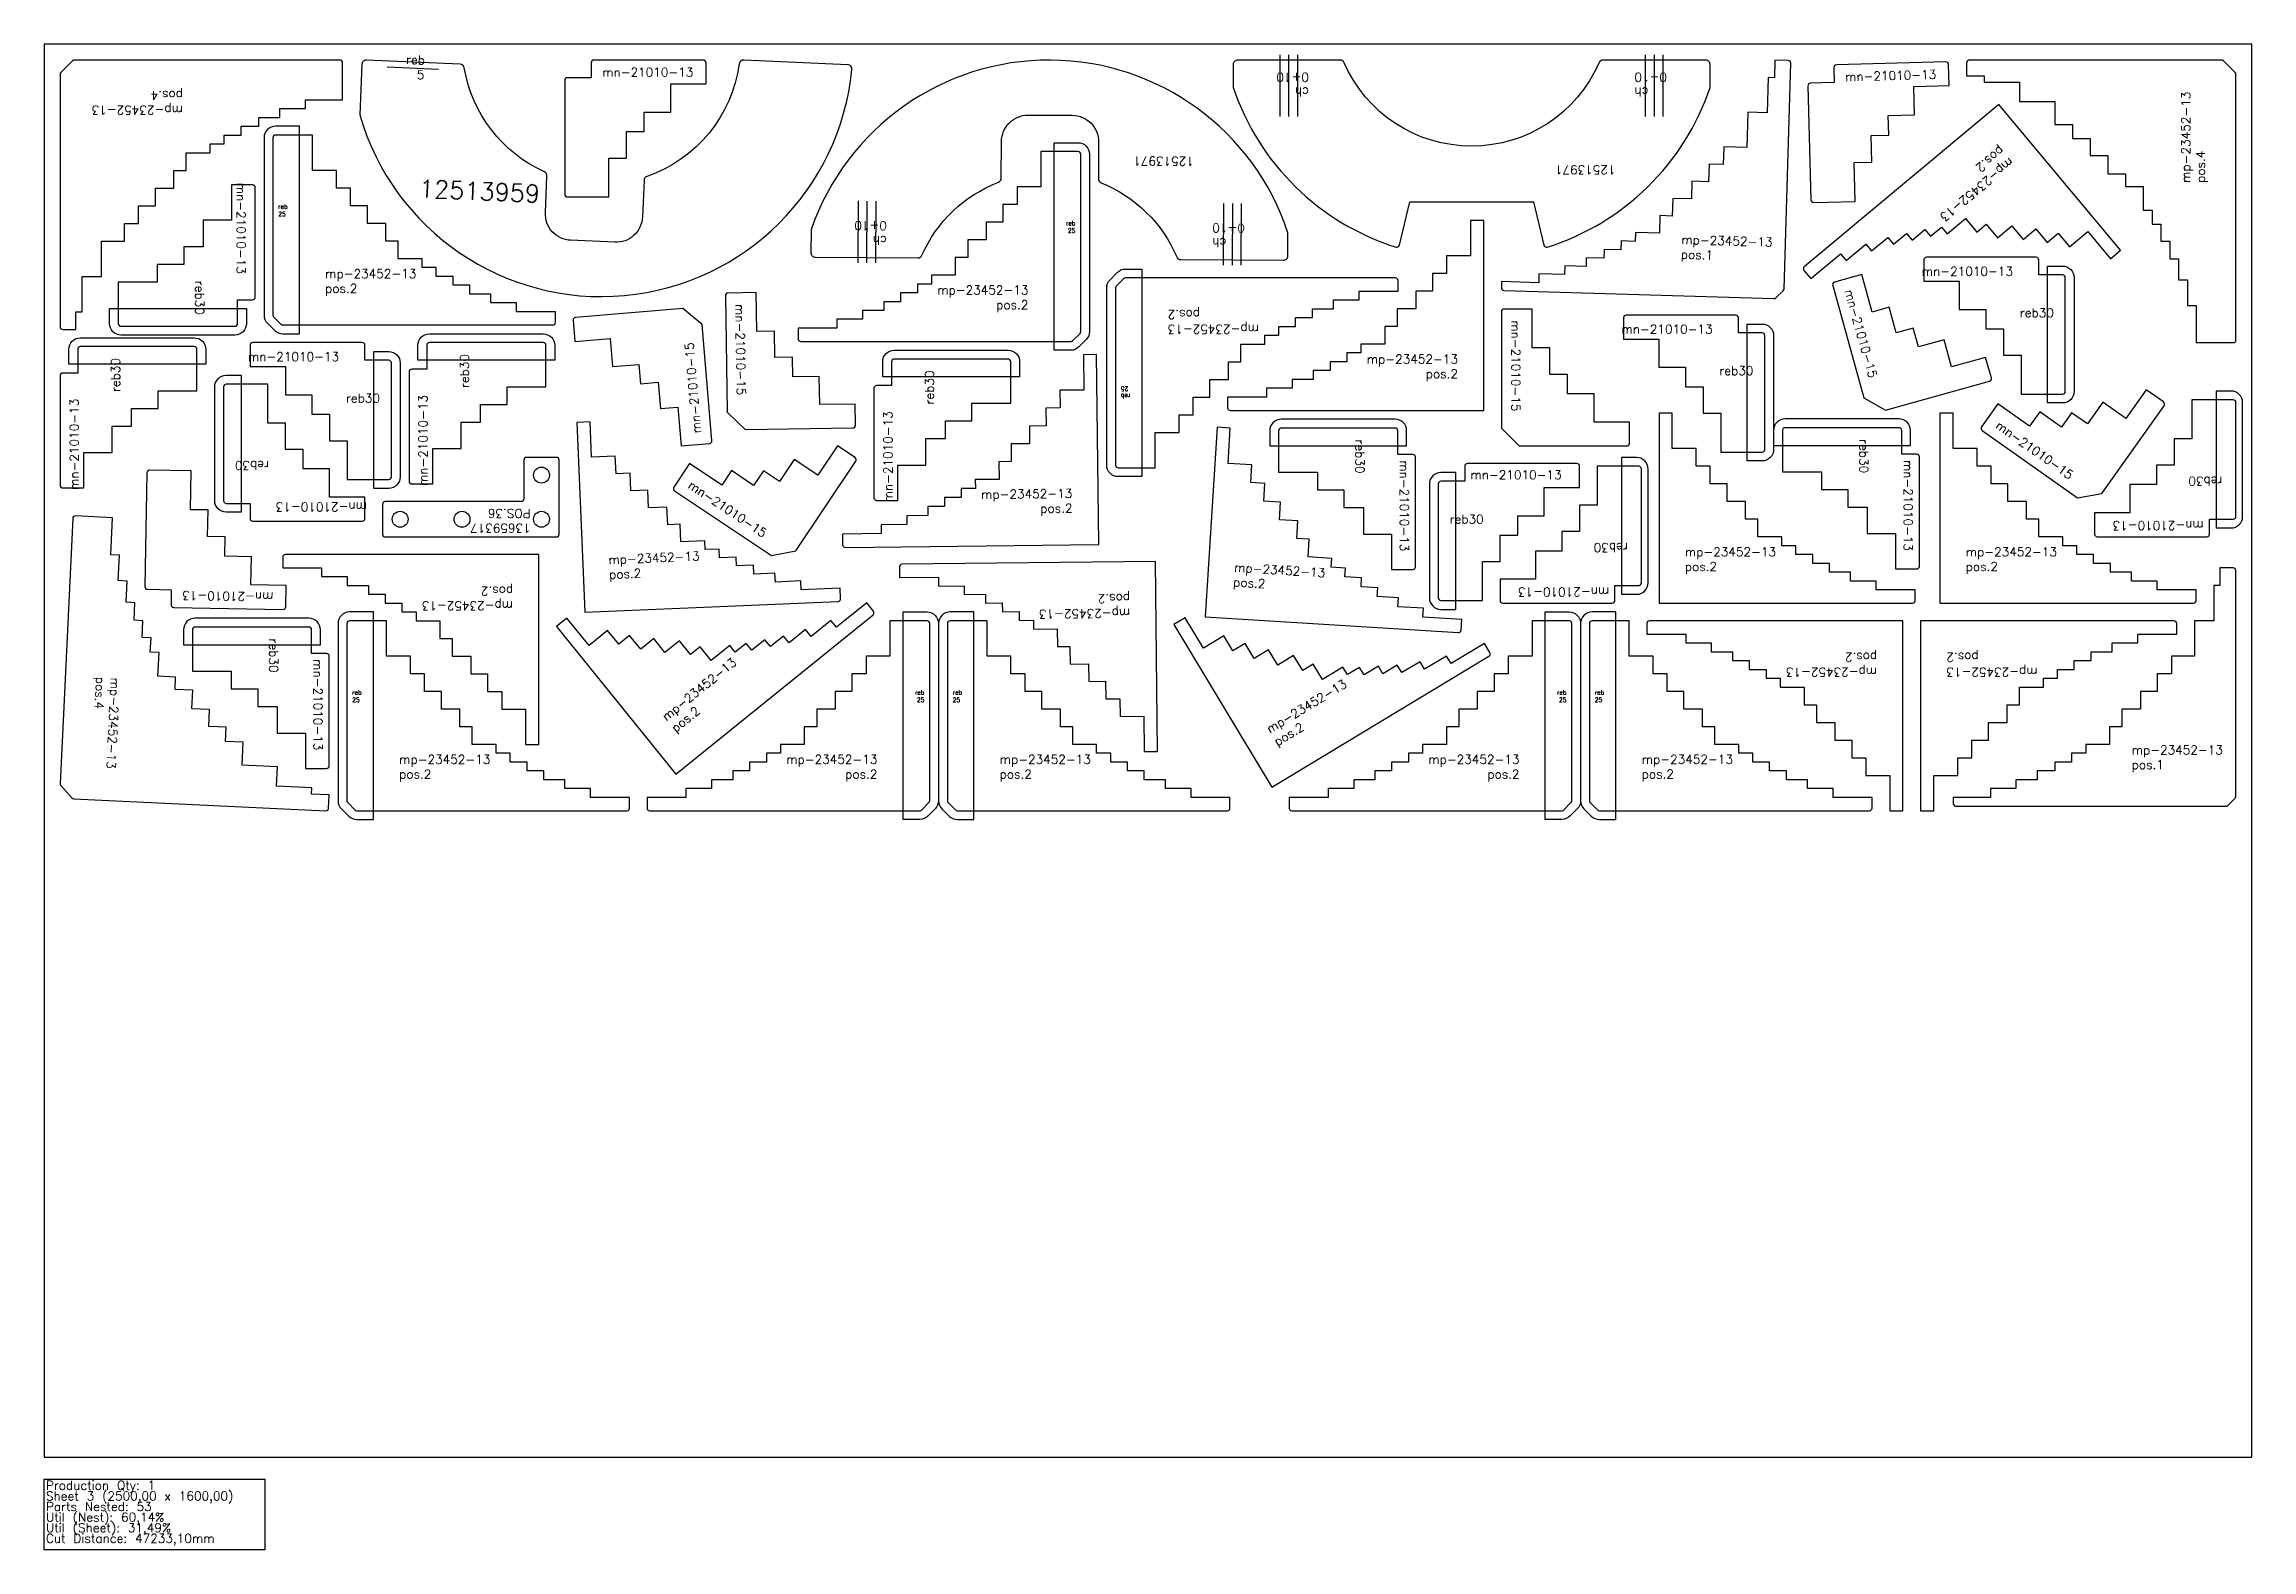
# Model space of a CAD drawing. Header units: millimetres. Extents: x 5250 to 7750, y -105 to 1600.
import ezdxf

# ---------------------------------------------------------------- set-up
doc = ezdxf.new("R2010")
doc.units = ezdxf.units.MM
for name, color, linetype in [('12513959', 7, 'Continuous'), ('12513971', 7, 'Continuous'), ('Chanfro', 7, 'Continuous'), ('MN-21010 13', 7, 'Continuous'), ('MN-21010-15', 7, 'Continuous'), ('mp-23452-13', 7, 'Continuous'), ('Rebaixo', 7, 'Continuous'), ('sheet', 24, 'Continuous'), ('Stats', 7, 'Continuous'), ('Texto', 7, 'Continuous')]:
    doc.layers.add(name, color=color, linetype=linetype)
doc.styles.get("Standard").update_dxf_attribs({"font": 'txt.shx'})

msp = doc.modelspace()

# ---------------------------------------------------------------- linework, layer by layer
at = {"color": 4}
for points in [[(7284.3, 1362.7), (7290.7, 1355), (7313, 1373.5), (7319.4, 1365.9), (7337.8, 1381.2), (7344.2, 1373.6), (7358.8, 1385.7), (7365.2, 1378), (7379.8, 1390.2), (7386.2, 1382.5), (7398.5, 1392.8), (7404.9, 1385.1), (7425.6, 1402.4), (7438.5, 1387), (7449.2, 1396), (7462, 1380.6), (7478.1, 1394.1), (7491, 1378.7), (7505.5, 1390.9), (7518.4, 1375.5), (7530.6, 1385.8), (7543.4, 1370.4), (7564.2, 1387.7), (7589.8, 1357), (7601.3, 1366.6), (7463.6, 1531.7), (7243.2, 1347.9, 0.414214), (7242.8, 1343.7), (7250.5, 1334.5)], [(6634.2, 1200.3), (6590.2, 1200.3), (6590.2, 1188.3, 0.414214), (6593.2, 1185.3), (6880.2, 1185.3), (6880.2, 1400.3), (6865.2, 1400.3), (6865.2, 1360.3), (6838.2, 1360.3), (6838.2, 1340.3), (6822.2, 1340.3), (6822.2, 1320.3), (6803.2, 1320.3), (6803.2, 1300.3), (6782.2, 1300.3), (6782.2, 1280.3), (6768.2, 1280.3), (6768.2, 1260.3), (6741.2, 1260.3), (6741.2, 1250.3), (6725.2, 1250.3), (6725.2, 1240.3), (6706.2, 1240.3), (6706.2, 1230.3), (6687.2, 1230.3), (6687.2, 1220.3), (6663.2, 1220.3), (6663.2, 1210.3), (6634.2, 1210.3)], [(6198, 1045.7), (6154, 1045.2), (6154.2, 1033.2, 0.414214), (6157.2, 1030.2), (6444.2, 1033.5), (6441.8, 1248.4), (6426.8, 1248.3), (6427.2, 1208.3), (6400.2, 1208), (6400.4, 1188), (6384.4, 1187.8), (6384.7, 1167.8), (6365.7, 1167.6), (6365.9, 1147.6), (6344.9, 1147.3), (6345.1, 1127.3), (6331.1, 1127.2), (6331.3, 1107.2), (6304.3, 1106.9), (6304.5, 1096.9), (6288.5, 1096.7), (6288.6, 1086.7), (6269.6, 1086.5), (6269.7, 1076.5), (6250.7, 1076.3), (6250.8, 1066.3), (6226.8, 1066), (6226.9, 1056), (6197.9, 1055.7)], [(7324.7, 982), (7324.7, 992), (7295.7, 992), (7295.7, 1002), (7271.7, 1002), (7271.7, 1012), (7252.7, 1012), (7252.7, 1022), (7233.7, 1022), (7233.7, 1032), (7217.7, 1032), (7217.7, 1042), (7190.7, 1042), (7190.7, 1062), (7176.7, 1062), (7176.7, 1082), (7155.7, 1082), (7155.7, 1102), (7136.7, 1102), (7136.7, 1122), (7120.7, 1122), (7120.7, 1142), (7093.7, 1142), (7093.7, 1182), (7078.7, 1182), (7078.7, 967), (7365.7, 967, 0.414214), (7368.7, 970), (7368.7, 982)], [(7642.8, 982), (7642.8, 992), (7613.8, 992), (7613.8, 1002), (7589.8, 1002), (7589.8, 1012), (7570.8, 1012), (7570.8, 1022), (7551.8, 1022), (7551.8, 1032), (7535.8, 1032), (7535.8, 1042), (7508.8, 1042), (7508.8, 1062), (7494.8, 1062), (7494.8, 1082), (7473.8, 1082), (7473.8, 1102), (7454.8, 1102), (7454.8, 1122), (7438.8, 1122), (7438.8, 1142), (7411.8, 1142), (7411.8, 1182), (7396.8, 1182), (7396.8, 967), (7683.8, 967, 0.414214), (7686.8, 970), (7686.8, 982)], [(6107.4, 982.1), (6107, 992.1), (6078, 990.9), (6077.6, 1000.9), (6053.6, 999.9), (6053.2, 1009.9), (6034.2, 1009.1), (6033.8, 1019.1), (6014.8, 1018.3), (6014.4, 1028.3), (5998.4, 1027.6), (5998, 1037.6), (5971, 1036.4), (5970.1, 1056.4), (5956.2, 1055.8), (5955.3, 1075.8), (5934.3, 1074.9), (5933.5, 1094.9), (5914.5, 1094.1), (5913.7, 1114.1), (5897.7, 1113.4), (5896.8, 1133.4), (5869.8, 1132.2), (5868.2, 1172.2), (5853.2, 1171.6), (5862.3, 956.8), (6149, 968.9, 0.414214), (6151.9, 972), (6151.4, 984)], [(6811.3, 951.2), (6811.9, 961.2), (6783, 963), (6783.6, 972.9), (6759.6, 974.4), (6760.3, 984.4), (6741.3, 985.6), (6741.9, 995.6), (6723, 996.8), (6723.6, 1006.7), (6707.6, 1007.7), (6708.2, 1017.7), (6681.3, 1019.4), (6682.5, 1039.4), (6668.6, 1040.2), (6669.8, 1060.2), (6648.8, 1061.5), (6650.1, 1081.5), (6631.1, 1082.6), (6632.4, 1102.6), (6616.4, 1103.6), (6617.6, 1123.6), (6590.7, 1125.2), (6593.2, 1165.2), (6578.2, 1166.1), (6564.8, 951.5), (6851.3, 933.7, 0.414214), (6854.5, 936.5), (6855.2, 948.4)], [(5830.2, 1132), (5796.2, 1132, 0.414214), (5793.2, 1129), (5793.2, 1085, -0.414214), (5790.2, 1082), (5636.2, 1082, 0.414214), (5633.2, 1079), (5633.2, 1045, 0.414214), (5636.2, 1042), (5830.2, 1042, 0.414214), (5833.2, 1045), (5833.2, 1129, 0.414214)], [(5564.2, 1007), (5564.2, 997), (5593.2, 997), (5593.2, 987), (5617.2, 987), (5617.2, 977), (5636.2, 977), (5636.2, 967), (5655.2, 967), (5655.2, 957), (5671.2, 957), (5671.2, 947), (5698.2, 947), (5698.2, 927), (5712.2, 927), (5712.2, 907), (5733.2, 907), (5733.2, 887), (5752.2, 887), (5752.2, 867), (5768.2, 867), (5768.2, 847), (5795.2, 847), (5795.2, 807), (5810.2, 807), (5810.2, 1022), (5523.2, 1022, 0.414214), (5520.2, 1019), (5520.2, 1007)], [(6262.6, 996.4), (6262.7, 986.4), (6291.7, 986.7), (6291.8, 976.7), (6315.8, 977), (6315.9, 967), (6334.9, 967.2), (6335.1, 957.2), (6354, 957.4), (6354.2, 947.4), (6370.2, 947.6), (6370.3, 937.6), (6397.3, 937.9), (6397.5, 917.9), (6411.5, 918.1), (6411.7, 898.1), (6432.7, 898.3), (6432.9, 878.3), (6451.9, 878.5), (6452.2, 858.5), (6468.2, 858.7), (6468.4, 838.7), (6495.4, 839), (6495.8, 799), (6510.8, 799.2), (6508.4, 1014.2), (6221.4, 1011, 0.414214), (6218.5, 1007.9), (6218.6, 995.9)], [(6147.3, 939.7), (6141, 947.5), (6118.4, 929.3), (6112.1, 937.1), (6093.5, 922), (6087.2, 929.7), (6072.4, 917.8), (6066.1, 925.6), (6051.3, 913.6), (6045, 921.4), (6032.6, 911.4), (6026.3, 919.1), (6005.3, 902.2), (5992.7, 917.7), (5981.9, 908.9), (5969.3, 924.5), (5953, 911.3), (5940.4, 926.8), (5925.6, 914.9), (5913, 930.5), (5900.6, 920.4), (5888, 936), (5867, 919), (5841.9, 950.1), (5830.2, 940.7), (5965.3, 773.4), (6188.6, 953.8, 0.414214), (6189, 958), (6181.5, 967.4)], [(6843.2, 898.5), (6838.1, 907.1), (6813.2, 892.1), (6808.1, 900.7), (6787.5, 888.3), (6782.3, 896.8), (6766.1, 887), (6760.9, 895.6), (6744.6, 885.8), (6739.5, 894.3), (6725.8, 886.1), (6720.6, 894.6), (6697.5, 880.7), (6687.2, 897.8), (6675.2, 890.6), (6664.8, 907.7), (6646.9, 896.8), (6636.5, 914), (6620.3, 904.2), (6609.9, 921.3), (6596.2, 913), (6585.9, 930.1), (6562.8, 916.2), (6542.1, 950.4), (6529.3, 942.7), (6640.3, 758.6), (6886.1, 906.9, 0.414214), (6887.1, 911), (6880.9, 921.3)], [(7108.9, 932), (7108.9, 922), (7137.9, 922), (7137.9, 912), (7161.9, 912), (7161.9, 902), (7180.9, 902), (7180.9, 892), (7199.9, 892), (7199.9, 882), (7215.9, 882), (7215.9, 872), (7242.9, 872), (7242.9, 852), (7256.9, 852), (7256.9, 832), (7277.9, 832), (7277.9, 812), (7296.9, 812), (7296.9, 792), (7312.9, 792), (7312.9, 772), (7339.9, 772), (7339.9, 732), (7354.9, 732), (7354.9, 947), (7067.9, 947, 0.414214), (7064.9, 944), (7064.9, 932)], [(7620.9, 932), (7664.9, 932), (7664.9, 944, 0.414214), (7661.9, 947), (7374.9, 947), (7374.9, 732), (7389.9, 732), (7389.9, 772), (7416.9, 772), (7416.9, 792), (7432.9, 792), (7432.9, 812), (7451.9, 812), (7451.9, 832), (7472.9, 832), (7472.9, 852), (7486.9, 852), (7486.9, 872), (7513.9, 872), (7513.9, 882), (7529.9, 882), (7529.9, 892), (7548.9, 892), (7548.9, 902), (7567.9, 902), (7567.9, 912), (7591.9, 912), (7591.9, 922), (7620.9, 922)]]:
    msp.add_lwpolyline(points, format="xyb", close=True, dxfattribs=at)
at = {"color": 2}
for points in [[(5785, 1297), (5785, 1307), (5756, 1307), (5756, 1317), (5732, 1317), (5732, 1327), (5713, 1327), (5713, 1337), (5694, 1337), (5694, 1347), (5678, 1347), (5678, 1357), (5651, 1357), (5651, 1377), (5637, 1377), (5637, 1397), (5616, 1397), (5616, 1417), (5597, 1417), (5597, 1437), (5581, 1437), (5581, 1457), (5554, 1457), (5554, 1497), (5512, 1497, 0.414214), (5509, 1494), (5509, 1293.2, 0.198912), (5509.9, 1291.1), (5518.1, 1282.9, 0.198912), (5520.3, 1282), (5826, 1282, 0.414214), (5829, 1285), (5829, 1297)], [(5868.8, 747), (5868.8, 757), (5839.8, 757), (5839.8, 767), (5815.8, 767), (5815.8, 777), (5796.8, 777), (5796.8, 787), (5777.8, 787), (5777.8, 797), (5761.8, 797), (5761.8, 807), (5734.8, 807), (5734.8, 827), (5720.8, 827), (5720.8, 847), (5699.8, 847), (5699.8, 867), (5680.8, 867), (5680.8, 887), (5664.8, 887), (5664.8, 907), (5637.8, 907), (5637.8, 947), (5595.8, 947, 0.414214), (5592.8, 944), (5592.8, 743.2, 0.198912), (5593.7, 741.1), (5601.9, 732.9, 0.198912), (5604.1, 732), (5909.8, 732, 0.414214), (5912.8, 735), (5912.8, 747)], [(6548.8, 747), (6548.8, 757), (6519.8, 757), (6519.8, 767), (6495.8, 767), (6495.8, 777), (6476.8, 777), (6476.8, 787), (6457.8, 787), (6457.8, 797), (6441.8, 797), (6441.8, 807), (6414.8, 807), (6414.8, 827), (6400.8, 827), (6400.8, 847), (6379.8, 847), (6379.8, 867), (6360.8, 867), (6360.8, 887), (6344.8, 887), (6344.8, 907), (6317.8, 907), (6317.8, 947), (6275.8, 947, 0.414214), (6272.8, 944), (6272.8, 743.2, 0.198912), (6273.7, 741.1), (6281.9, 732.9, 0.198912), (6284.1, 732), (6589.8, 732, 0.414214), (6592.8, 735), (6592.8, 747)], [(7275.9, 747), (7275.9, 757), (7246.9, 757), (7246.9, 767), (7222.9, 767), (7222.9, 777), (7203.9, 777), (7203.9, 787), (7184.9, 787), (7184.9, 797), (7168.9, 797), (7168.9, 807), (7141.9, 807), (7141.9, 827), (7127.9, 827), (7127.9, 847), (7106.9, 847), (7106.9, 867), (7087.9, 867), (7087.9, 887), (7071.9, 887), (7071.9, 907), (7044.9, 907), (7044.9, 947), (7002.9, 947, 0.414214), (6999.9, 944), (6999.9, 743.2, 0.198912), (7000.8, 741.1), (7009, 732.9, 0.198912), (7011.1, 732), (7316.9, 732, 0.414214), (7319.9, 735), (7319.9, 747)]]:
    msp.add_lwpolyline(points, format="xyb", close=True, dxfattribs=at)
at = {"color": 6}
for points in [[(6147.8, 1278.4), (6103.8, 1278.4), (6103.8, 1266.4, 0.414214), (6106.8, 1263.4), (6412.6, 1263.4, 0.198912), (6414.7, 1264.3), (6423, 1272.5, 0.198912), (6423.8, 1274.7), (6423.8, 1475.4, 0.414214), (6420.8, 1478.4), (6378.8, 1478.4), (6378.8, 1438.4), (6351.8, 1438.4), (6351.8, 1418.4), (6335.8, 1418.4), (6335.8, 1398.4), (6316.8, 1398.4), (6316.8, 1378.4), (6295.8, 1378.4), (6295.8, 1358.4), (6281.8, 1358.4), (6281.8, 1338.4), (6254.8, 1338.4), (6254.8, 1328.4), (6238.8, 1328.4), (6238.8, 1318.4), (6219.8, 1318.4), (6219.8, 1308.4), (6200.8, 1308.4), (6200.8, 1298.4), (6176.8, 1298.4), (6176.8, 1288.4), (6147.8, 1288.4)], [(6739.2, 1320.3), (6783.2, 1320.3), (6783.2, 1332.3, 0.414214), (6780.2, 1335.3), (6474.4, 1335.3, 0.198912), (6472.3, 1334.4), (6464.1, 1326.1, 0.198912), (6463.2, 1324), (6463.2, 1123.3, 0.414214), (6466.2, 1120.3), (6508.2, 1120.3), (6508.2, 1160.3), (6535.2, 1160.3), (6535.2, 1180.3), (6551.2, 1180.3), (6551.2, 1200.3), (6570.2, 1200.3), (6570.2, 1220.3), (6591.2, 1220.3), (6591.2, 1240.3), (6605.2, 1240.3), (6605.2, 1260.3), (6632.2, 1260.3), (6632.2, 1270.3), (6648.2, 1270.3), (6648.2, 1280.3), (6667.2, 1280.3), (6667.2, 1290.3), (6686.2, 1290.3), (6686.2, 1300.3), (6710.2, 1300.3), (6710.2, 1310.3), (6739.2, 1310.3)], [(5976.8, 747), (5932.8, 747), (5932.8, 735, 0.414214), (5935.8, 732), (6241.6, 732, 0.198912), (6243.7, 732.9), (6251.9, 741.1, 0.198912), (6252.8, 743.2), (6252.8, 944, 0.414214), (6249.8, 947), (6207.8, 947), (6207.8, 907), (6180.8, 907), (6180.8, 887), (6164.8, 887), (6164.8, 867), (6145.8, 867), (6145.8, 847), (6124.8, 847), (6124.8, 827), (6110.8, 827), (6110.8, 807), (6083.8, 807), (6083.8, 797), (6067.8, 797), (6067.8, 787), (6048.8, 787), (6048.8, 777), (6029.8, 777), (6029.8, 767), (6005.8, 767), (6005.8, 757), (5976.8, 757)], [(6703.9, 747), (6659.9, 747), (6659.9, 735, 0.414214), (6662.9, 732), (6968.7, 732, 0.198912), (6970.8, 732.9), (6979, 741.1, 0.198912), (6979.9, 743.2), (6979.9, 944, 0.414214), (6976.9, 947), (6934.9, 947), (6934.9, 907), (6907.9, 907), (6907.9, 887), (6891.9, 887), (6891.9, 867), (6872.9, 867), (6872.9, 847), (6851.9, 847), (6851.9, 827), (6837.9, 827), (6837.9, 807), (6810.9, 807), (6810.9, 797), (6794.9, 797), (6794.9, 787), (6775.9, 787), (6775.9, 777), (6756.9, 777), (6756.9, 767), (6732.9, 767), (6732.9, 757), (6703.9, 757)]]:
    msp.add_lwpolyline(points, format="xyb", close=True, dxfattribs=at)
at = {"color": 4}
for centre in [(5813.2, 1112), (5653.2, 1062), (5723.2, 1062), (5813.2, 1062)]:
    msp.add_circle(centre, 9, dxfattribs=at)
at = {"layer": '12513959', "color": 4}
msp.add_lwpolyline([(5819.4, 1450.7, 0.307315), (5816.5, 1455.5, -0.250508), (5725.8, 1573.1, 0.353739), (5721.1, 1577.3), (5615.1, 1582, 0.414214), (5609.8, 1577.2), (5607.3, 1520, 0.826224), (6164.7, 1571.2, 0.43), (6160, 1576.7), (6042.3, 1582, 0.387391), (6037.1, 1577.7, -0.282196), (5932.7, 1450.3, 0.307315), (5929.3, 1445.8), (5927.5, 1404.3, -0.414214), (5896.2, 1375.7), (5846.2, 1377.9, -0.414214), (5817.6, 1409.2)], format="xyb", close=True, dxfattribs=at)
at = {"layer": '12513971', "color": 4}
for points in [[(6444.1, 1489.2), (6443.8, 1447.6, 0.307315), (6447, 1443, -0.197795), (6532.6, 1359, 0.298217), (6537.2, 1356), (6653.3, 1355.3, 0.414214), (6658.3, 1360.2), (6658.5, 1386.5, 0.717624), (6118.5, 1389.9), (6118.3, 1363.7, 0.414214), (6123.3, 1358.7), (6239.3, 1357.9, 0.298217), (6243.9, 1360.9, -0.197795), (6330.7, 1443.7, 0.307315), (6333.8, 1448.3), (6334.1, 1489.9, -0.414214), (6364.3, 1519.7), (6414.3, 1519.4, -0.414214)], [(6948.3, 1372.3, 0.434973), (6952.1, 1370.2, 0.23941), (7136.5, 1550.8), (7136.5, 1577, 0.414214), (7131.5, 1582), (7015.4, 1582, 0.298217), (7010.8, 1579, -0.654654), (6722.1, 1579, 0.298217), (6717.6, 1582), (6601.5, 1582, 0.414214), (6596.5, 1577), (6596.5, 1550.8, 0.23941), (6780.9, 1370.2, 0.434973), (6784.7, 1372.3), (6796.5, 1421.5), (6936.5, 1421.5)]]:
    msp.add_lwpolyline(points, format="xyb", close=True, dxfattribs=at)
at = {"layer": 'Chanfro', "color": 4}
for p, q in [((6649.5, 1518), (6649.5, 1588)), ((6659.5, 1518), (6659.5, 1588)), ((6669.5, 1518), (6669.5, 1588)), ((7063.5, 1518), (7063.5, 1588)), ((7073.5, 1518), (7073.5, 1588)), ((7083.5, 1518), (7083.5, 1588)), ((6171.7, 1422.4), (6171.3, 1352.4)), ((6181.7, 1422.3), (6181.3, 1352.3)), ((6191.7, 1422.2), (6191.3, 1352.2)), ((6585.6, 1419.7), (6585.2, 1349.7)), ((6595.6, 1419.6), (6595.2, 1349.6)), ((6605.6, 1419.6), (6605.2, 1349.6))]:
    msp.add_line(p, q, dxfattribs=at)
at = {"layer": 'MN-21010 13', "color": 4}
for points in [[(5869.5, 1562), (5842.5, 1562, 0.414214), (5839.5, 1559), (5839.5, 1430, 0.414214), (5842.5, 1427), (5889.5, 1427), (5889.5, 1471), (5909.5, 1471), (5909.5, 1501), (5929.5, 1501), (5929.5, 1523), (5959.5, 1523), (5959.5, 1555), (5999.5, 1555), (5999.5, 1579, 0.414214), (5996.5, 1582), (5872.5, 1582, 0.414214), (5869.5, 1579)], [(7277.1, 1556.4), (7250.1, 1555.7, 0.414214), (7247.2, 1552.6), (7250.7, 1423.7, 0.414214), (7253.8, 1420.7), (7300.8, 1422), (7299.6, 1466), (7319.6, 1466.5), (7318.8, 1496.5), (7338.8, 1497.1), (7338.2, 1519.1), (7368.1, 1519.9), (7367.3, 1551.9), (7407.3, 1553), (7406.6, 1576.9, 0.414214), (7403.5, 1579.9), (7279.6, 1576.5, 0.414214), (7276.7, 1573.4)], [(5394, 982.2), (5393.7, 965.2, 0.414214), (5396.7, 962.1), (5520.7, 960, 0.414214), (5523.7, 962.9), (5524.1, 986.9), (5484.1, 987.6), (5484.7, 1019.6), (5454.7, 1020.1), (5455.1, 1042.1), (5435.1, 1042.5), (5435.6, 1072.5), (5415.6, 1072.8), (5416.4, 1116.8), (5369.4, 1117.6, 0.414214), (5366.3, 1114.7), (5364.1, 985.7, 0.414214), (5367, 982.7)]]:
    msp.add_lwpolyline(points, format="xyb", close=True, dxfattribs=at)
at = {"layer": 'MN-21010 13', "color": 1}
for points in [[(5469, 1310.6), (5486, 1310.6, 0.414214), (5489, 1313.6), (5489, 1437.6, 0.414214), (5486, 1440.6), (5462, 1440.6), (5462, 1400.6), (5430, 1400.6), (5430, 1370.6), (5408, 1370.6), (5408, 1350.6), (5378, 1350.6), (5378, 1330.6), (5334, 1330.6), (5334, 1283.6, 0.414214), (5337, 1280.6), (5466, 1280.6, 0.414214), (5469, 1283.6)], [(7508.7, 1338.7), (7508.7, 1355.7, 0.414214), (7505.7, 1358.7), (7381.7, 1358.7, 0.414214), (7378.7, 1355.7), (7378.7, 1331.7), (7418.7, 1331.7), (7418.7, 1299.7), (7448.7, 1299.7), (7448.7, 1277.7), (7468.7, 1277.7), (7468.7, 1247.7), (7488.7, 1247.7), (7488.7, 1203.7), (7535.7, 1203.7, 0.414214), (7538.7, 1206.7), (7538.7, 1335.7, 0.414214), (7535.7, 1338.7)], [(7168.5, 1273.1), (7168.5, 1290.1, 0.414214), (7165.5, 1293.1), (7041.5, 1293.1, 0.414214), (7038.5, 1290.1), (7038.5, 1266.1), (7078.5, 1266.1), (7078.5, 1234.1), (7108.5, 1234.1), (7108.5, 1212.1), (7128.5, 1212.1), (7128.5, 1182.1), (7148.5, 1182.1), (7148.5, 1138.1), (7195.5, 1138.1, 0.414214), (7198.5, 1141.1), (7198.5, 1270.1, 0.414214), (7195.5, 1273.1)], [(5288, 1227.5), (5271, 1227.5, 0.414214), (5268, 1224.5), (5268, 1100.5, 0.414214), (5271, 1097.5), (5295, 1097.5), (5295, 1137.5), (5327, 1137.5), (5327, 1167.5), (5349, 1167.5), (5349, 1187.5), (5379, 1187.5), (5379, 1207.5), (5423, 1207.5), (5423, 1254.5, 0.414214), (5420, 1257.5), (5291, 1257.5, 0.414214), (5288, 1254.5)], [(5613.2, 1242), (5613.2, 1259, 0.414214), (5610.2, 1262), (5486.2, 1262, 0.414214), (5483.2, 1259), (5483.2, 1235), (5523.2, 1235), (5523.2, 1203), (5553.2, 1203), (5553.2, 1181), (5573.2, 1181), (5573.2, 1151), (5593.2, 1151), (5593.2, 1107), (5640.2, 1107, 0.414214), (5643.2, 1110), (5643.2, 1239, 0.414214), (5640.2, 1242)], [(5683.2, 1232), (5666.2, 1232, 0.414214), (5663.2, 1229), (5663.2, 1105, 0.414214), (5666.2, 1102), (5690.2, 1102), (5690.2, 1142), (5722.2, 1142), (5722.2, 1172), (5744.2, 1172), (5744.2, 1192), (5774.2, 1192), (5774.2, 1212), (5818.2, 1212), (5818.2, 1259, 0.414214), (5815.2, 1262), (5686.2, 1262, 0.414214), (5683.2, 1259)], [(6209.6, 1213.4), (6192.6, 1213.4, 0.414214), (6189.6, 1210.4), (6189.6, 1086.4, 0.414214), (6192.6, 1083.4), (6216.6, 1083.4), (6216.6, 1123.4), (6248.6, 1123.4), (6248.6, 1153.4), (6270.6, 1153.4), (6270.6, 1173.4), (6300.6, 1173.4), (6300.6, 1193.4), (6344.6, 1193.4), (6344.6, 1240.4, 0.414214), (6341.6, 1243.4), (6212.6, 1243.4, 0.414214), (6209.6, 1240.4)], [(5483.2, 1080), (5483.2, 1063, 0.414214), (5486.2, 1060), (5610.2, 1060, 0.414214), (5613.2, 1063), (5613.2, 1087), (5573.2, 1087), (5573.2, 1119), (5543.2, 1119), (5543.2, 1141), (5523.2, 1141), (5523.2, 1171), (5503.2, 1171), (5503.2, 1215), (5456.2, 1215, 0.414214), (5453.2, 1212), (5453.2, 1083, 0.414214), (5456.2, 1080)]]:
    msp.add_lwpolyline(points, format="xyb", close=True, dxfattribs=at)
at = {"layer": 'MN-21010 13', "color": 3}
for points in [[(7702, 1062.2), (7729, 1062.2, 0.414214), (7732, 1065.2), (7732, 1194.2, 0.414214), (7729, 1197.2), (7682, 1197.2), (7682, 1153.2), (7662, 1153.2), (7662, 1123.2), (7642, 1123.2), (7642, 1101.2), (7612, 1101.2), (7612, 1069.2), (7572, 1069.2), (7572, 1045.2, 0.414214), (7575, 1042.2), (7699, 1042.2, 0.414214), (7702, 1045.2)], [(6782.9, 1135.3), (6782.9, 1162.3, 0.414214), (6779.9, 1165.3), (6650.9, 1165.3, 0.414214), (6647.9, 1162.3), (6647.9, 1115.3), (6691.9, 1115.3), (6691.9, 1095.3), (6721.9, 1095.3), (6721.9, 1075.3), (6743.9, 1075.3), (6743.9, 1045.3), (6775.9, 1045.3), (6775.9, 1005.3), (6799.9, 1005.3, 0.414214), (6802.9, 1008.3), (6802.9, 1132.3, 0.414214), (6799.9, 1135.3)], [(7353.5, 1135.7), (7353.5, 1162.7, 0.414214), (7350.5, 1165.7), (7221.5, 1165.7, 0.414214), (7218.5, 1162.7), (7218.5, 1115.7), (7262.5, 1115.7), (7262.5, 1095.7), (7292.5, 1095.7), (7292.5, 1075.7), (7314.5, 1075.7), (7314.5, 1045.7), (7346.5, 1045.7), (7346.5, 1005.7), (7370.5, 1005.7, 0.414214), (7373.5, 1008.7), (7373.5, 1132.7, 0.414214), (7370.5, 1135.7)], [(6858.7, 1105), (6831.7, 1105, 0.414214), (6828.7, 1102), (6828.7, 973, 0.414214), (6831.7, 970), (6878.7, 970), (6878.7, 1014), (6898.7, 1014), (6898.7, 1044), (6918.7, 1044), (6918.7, 1066), (6948.7, 1066), (6948.7, 1098), (6988.7, 1098), (6988.7, 1122, 0.414214), (6985.7, 1125), (6861.7, 1125, 0.414214), (6858.7, 1122)], [(7028.7, 987), (7055.7, 987, 0.414214), (7058.7, 990), (7058.7, 1119, 0.414214), (7055.7, 1122), (7008.7, 1122), (7008.7, 1078), (6988.7, 1078), (6988.7, 1048), (6968.7, 1048), (6968.7, 1026), (6938.7, 1026), (6938.7, 994), (6898.7, 994), (6898.7, 970, 0.414214), (6901.7, 967), (7025.7, 967, 0.414214), (7028.7, 970)], [(5552.8, 909.9), (5552.8, 936.9, 0.414214), (5549.8, 939.9), (5420.8, 939.9, 0.414214), (5417.8, 936.9), (5417.8, 889.9), (5461.8, 889.9), (5461.8, 869.9), (5491.8, 869.9), (5491.8, 849.9), (5513.8, 849.9), (5513.8, 819.9), (5545.8, 819.9), (5545.8, 779.9), (5569.8, 779.9, 0.414214), (5572.8, 782.9), (5572.8, 906.9, 0.414214), (5569.8, 909.9)]]:
    msp.add_lwpolyline(points, format="xyb", close=True, dxfattribs=at)
at = {"layer": 'MN-21010-15', "color": 4}
for points in [[(7277.4, 1330.5, 0.414214), (7275.4, 1326.8), (7310.7, 1199.6), (7335.3, 1185.7), (7452.9, 1218.4, 0.414214), (7455, 1222.1), (7448.5, 1245.2), (7410, 1234.5), (7401.4, 1265.3), (7372.5, 1257.3), (7366.6, 1278.5), (7347.4, 1273.1), (7339.3, 1302), (7320.1, 1296.7), (7308.3, 1339.1)], [(6003.3, 1147.8, 0.414214), (6006.1, 1151), (5995, 1282.5), (5973.4, 1300.8), (5851.8, 1290.6, 0.414214), (5849.1, 1287.3), (5851.1, 1263.4), (5891, 1266.8), (5893.6, 1234.9), (5923.5, 1237.4), (5925.4, 1215.5), (5945.3, 1217.1), (5947.8, 1187.3), (5967.7, 1188.9), (5971.4, 1145.1)], [(6024.3, 1318.2, 0.414214), (6021.4, 1315.1), (6023.5, 1183.2), (6043.8, 1163.5), (6165.8, 1165.4, 0.414214), (6168.7, 1168.5), (6168.3, 1192.5), (6128.3, 1191.8), (6127.8, 1223.8), (6097.8, 1223.4), (6097.5, 1245.4), (6077.5, 1245), (6077, 1275), (6057, 1274.7), (6056.3, 1318.7)], [(6903.2, 1300, 0.414214), (6900.2, 1297), (6900.2, 1165), (6920.2, 1145), (7042.2, 1145, 0.414214), (7045.2, 1148), (7045.2, 1172), (7005.2, 1172), (7005.2, 1204), (6975.2, 1204), (6975.2, 1226), (6955.2, 1226), (6955.2, 1256), (6935.2, 1256), (6935.2, 1300)], [(7443.9, 1166.6, 0.414214), (7444.6, 1162.4), (7552.4, 1086.2), (7580.3, 1091), (7650.7, 1190.6, 0.414214), (7650, 1194.8), (7630.4, 1208.7), (7607.3, 1176), (7581.2, 1194.5), (7563.8, 1170), (7545.9, 1182.7), (7534.3, 1166.3), (7509.8, 1183.7), (7498.3, 1167.3), (7462.4, 1192.7)], [(5963, 1098.4, 0.414214), (5963.8, 1094.2), (6073.5, 1020.8), (6101.3, 1026.3), (6169.1, 1127.6, 0.414214), (6168.3, 1131.8), (6148.4, 1145.2), (6126.1, 1111.9), (6099.5, 1129.7), (6082.8, 1104.8), (6064.6, 1117), (6053.4, 1100.4), (6028.5, 1117.1), (6017.4, 1100.5), (5980.8, 1125)]]:
    msp.add_lwpolyline(points, format="xyb", close=True, dxfattribs=at)
at = {"layer": 'mp-23452-13', "color": 4}
for points in [[(5588, 1537), (5588, 1579, 0.414214), (5585, 1582), (5284.2, 1582, 0.198912), (5282.1, 1581.1), (5268.9, 1567.9, 0.198912), (5268, 1565.8), (5268, 1280, 0.414214), (5271, 1277), (5286, 1277), (5286, 1297), (5293, 1297), (5293, 1337), (5315, 1337), (5315, 1377), (5341, 1377), (5341, 1397), (5357, 1397), (5357, 1417), (5376, 1417), (5376, 1437), (5397, 1437), (5397, 1457), (5411, 1457), (5411, 1477), (5438, 1477), (5438, 1487), (5454, 1487), (5454, 1497), (5473, 1497), (5473, 1507), (5493, 1507), (5493, 1517), (5517, 1517), (5517, 1527), (5546, 1527), (5546, 1537)], [(6900.4, 1331.1), (6900.2, 1324.1, 0.414214), (6903.1, 1321), (7208.7, 1311.9, 0.198912), (7210.9, 1312.7), (7219.4, 1320.7, 0.198912), (7220.3, 1322.8), (7227.9, 1578.4, 0.414214), (7225, 1581.5), (7210, 1582), (7209.4, 1562), (7202.4, 1562.2), (7201.2, 1522.2), (7179.2, 1522.9), (7178.1, 1482.9), (7152.1, 1483.7), (7151.5, 1463.7), (7135.5, 1464.1), (7134.9, 1444.1), (7115.9, 1444.7), (7115.3, 1424.7), (7094.3, 1425.3), (7093.7, 1405.4), (7079.7, 1405.8), (7079.1, 1385.8), (7052.1, 1386.6), (7051.8, 1376.6), (7035.8, 1377.1), (7035.5, 1367.1), (7016.6, 1367.6), (7016.3, 1357.6), (6996.3, 1358.2), (6996, 1348.2), (6972, 1349), (6971.7, 1339), (6942.7, 1339.8), (6942.4, 1329.8)], [(7687, 1262), (7729, 1262, 0.414214), (7732, 1265), (7732, 1565.8, 0.198912), (7731.1, 1567.9), (7717.9, 1581.1, 0.198912), (7715.8, 1582), (7430, 1582, 0.414214), (7427, 1579), (7427, 1564), (7447, 1564), (7447, 1557), (7487, 1557), (7487, 1535), (7527, 1535), (7527, 1509), (7547, 1509), (7547, 1493), (7567, 1493), (7567, 1474), (7587, 1474), (7587, 1453), (7607, 1453), (7607, 1439), (7627, 1439), (7627, 1412), (7637, 1412), (7637, 1396), (7647, 1396), (7647, 1377), (7657, 1377), (7657, 1357), (7667, 1357), (7667, 1333), (7677, 1333), (7677, 1304), (7687, 1304)], [(5327.4, 1063.8), (5285.4, 1065.8, 0.414214), (5282.3, 1063), (5268, 762.6, 0.198912), (5268.8, 760.4), (5281.4, 746.5, 0.198912), (5283.5, 745.6), (5568.9, 732, 0.414214), (5572.1, 734.9), (5572.8, 749.9), (5552.8, 750.8), (5553.1, 757.8), (5513.2, 759.7), (5514.2, 781.7), (5474.3, 783.6), (5475.5, 809.5), (5455.5, 810.5), (5456.3, 826.5), (5436.3, 827.4), (5437.2, 846.4), (5417.2, 847.4), (5418.2, 868.3), (5398.2, 869.3), (5398.9, 883.3), (5378.9, 884.2), (5380.2, 911.2), (5370.2, 911.6), (5371, 927.6), (5361, 928.1), (5361.9, 947.1), (5351.9, 947.6), (5352.8, 967.5), (5342.8, 968), (5344, 992), (5334, 992.5), (5335.4, 1021.4), (5325.4, 1021.9)], [(7411.9, 747), (7411.9, 740, 0.414214), (7414.9, 737), (7720.7, 737, 0.198912), (7722.8, 737.9), (7731, 746.1, 0.198912), (7731.9, 748.2), (7731.9, 1004, 0.414214), (7728.9, 1007), (7713.9, 1007), (7713.9, 987), (7706.9, 987), (7706.9, 947), (7684.9, 947), (7684.9, 907), (7658.9, 907), (7658.9, 887), (7642.9, 887), (7642.9, 867), (7623.9, 867), (7623.9, 847), (7602.9, 847), (7602.9, 827), (7588.9, 827), (7588.9, 807), (7561.9, 807), (7561.9, 797), (7545.9, 797), (7545.9, 787), (7526.9, 787), (7526.9, 777), (7506.9, 777), (7506.9, 767), (7482.9, 767), (7482.9, 757), (7453.9, 757), (7453.9, 747)]]:
    msp.add_lwpolyline(points, format="xyb", close=True, dxfattribs=at)
at = {"layer": 'Rebaixo', "color": 4}
msp.add_line((5696.5, 1571.4), (5638.4, 1573.9), dxfattribs=at)
at = {"layer": 'Rebaixo', "color": 2}
for points in [[(5539, 1507), (5512, 1507, 0.414214), (5499, 1494), (5499, 1293.2, 0.198912), (5502.8, 1284.1), (5511.1, 1275.8, 0.198912), (5520.3, 1272), (5539, 1272)], [(5622.8, 957), (5595.8, 957, 0.414214), (5582.8, 944), (5582.8, 743.2, 0.198912), (5586.6, 734), (5594.9, 725.8, 0.198912), (5604.1, 722), (5622.8, 722)], [(6302.8, 957), (6275.8, 957, 0.414214), (6262.8, 944), (6262.8, 743.2, 0.198912), (6266.6, 734), (6274.9, 725.8, 0.198912), (6284.1, 722), (6302.8, 722)], [(7029.9, 957), (7002.9, 957, 0.414214), (6989.9, 944), (6989.9, 743.2, 0.198912), (6993.7, 734.1), (7001.9, 725.8, 0.198912), (7011.1, 722), (7029.9, 722)]]:
    msp.add_lwpolyline(points, format="xyb", close=True, dxfattribs=at)
at = {"layer": 'Rebaixo', "color": 6}
for points in [[(6393.8, 1488.4), (6420.8, 1488.4, -0.414214), (6433.8, 1475.4), (6433.8, 1274.7, -0.198912), (6430, 1265.5), (6421.8, 1257.2, -0.198912), (6412.6, 1253.4), (6393.8, 1253.4)], [(6493.2, 1110.3), (6466.2, 1110.3, -0.414214), (6453.2, 1123.3), (6453.2, 1324, -0.198912), (6457, 1333.2), (6465.2, 1341.5, -0.198912), (6474.4, 1345.3), (6493.2, 1345.3)], [(6222.8, 957), (6249.8, 957, -0.414214), (6262.8, 944), (6262.8, 743.2, -0.198912), (6259, 734), (6250.8, 725.8, -0.198912), (6241.6, 722), (6222.8, 722)], [(6949.9, 957), (6976.9, 957, -0.414214), (6989.9, 944), (6989.9, 743.2, -0.198912), (6986.1, 734), (6977.8, 725.8, -0.198912), (6968.7, 722), (6949.9, 722)]]:
    msp.add_lwpolyline(points, format="xyb", close=True, dxfattribs=at)
at = {"layer": 'Rebaixo', "color": 1}
for points in [[(7518.7, 1348.7), (7535.7, 1348.7, -0.414214), (7548.7, 1335.7), (7548.7, 1206.7, -0.414214), (7535.7, 1193.7), (7518.7, 1193.7)], [(5479, 1300.6), (5479, 1283.6, -0.414214), (5466, 1270.6), (5337, 1270.6, -0.414214), (5324, 1283.6), (5324, 1300.6)], [(7178.5, 1283.1), (7195.5, 1283.1, -0.414214), (7208.5, 1270.1), (7208.5, 1141.1, -0.414214), (7195.5, 1128.1), (7178.5, 1128.1)], [(5278, 1237.5), (5278, 1254.5, -0.414214), (5291, 1267.5), (5420, 1267.5, -0.414214), (5433, 1254.5), (5433, 1237.5)], [(5623.2, 1252), (5640.2, 1252, -0.414214), (5653.2, 1239), (5653.2, 1110, -0.414214), (5640.2, 1097), (5623.2, 1097)], [(5673.2, 1242), (5673.2, 1259, -0.414214), (5686.2, 1272), (5815.2, 1272, -0.414214), (5828.2, 1259), (5828.2, 1242)], [(6199.6, 1223.4), (6199.6, 1240.4, -0.414214), (6212.6, 1253.4), (6341.6, 1253.4, -0.414214), (6354.6, 1240.4), (6354.6, 1223.4)], [(5473.2, 1070), (5456.2, 1070, -0.414214), (5443.2, 1083), (5443.2, 1212, -0.414214), (5456.2, 1225), (5473.2, 1225)]]:
    msp.add_lwpolyline(points, format="xyb", close=True, dxfattribs=at)
at = {"layer": 'Rebaixo', "color": 3}
for points in [[(7709.6, 1052.2), (7726.6, 1052.2, 0.414214), (7739.6, 1065.2), (7739.6, 1194.2, 0.414214), (7726.6, 1207.2), (7709.6, 1207.2)], [(6792.9, 1145.3), (6792.9, 1162.3, 0.414214), (6779.9, 1175.3), (6650.9, 1175.3, 0.414214), (6637.9, 1162.3), (6637.9, 1145.3)], [(7363.5, 1145.7), (7363.5, 1162.7, 0.414214), (7350.5, 1175.7), (7221.5, 1175.7, 0.414214), (7208.5, 1162.7), (7208.5, 1145.7)], [(7036.3, 977), (7053.3, 977, 0.414214), (7066.3, 990), (7066.3, 1119, 0.414214), (7053.3, 1132), (7036.3, 1132)], [(6848.7, 1115), (6831.7, 1115, 0.414214), (6818.7, 1102), (6818.7, 973, 0.414214), (6831.7, 960), (6848.7, 960)], [(5562.8, 919.9), (5562.8, 936.9, 0.414214), (5549.8, 949.9), (5420.8, 949.9, 0.414214), (5407.8, 936.9), (5407.8, 919.9)]]:
    msp.add_lwpolyline(points, format="xyb", close=True, dxfattribs=at)
at = {"layer": 'sheet', "color": 7}
msp.add_lwpolyline([(5250, 0), (7750, 0), (7750, 1600), (5250, 1600)], close=True, dxfattribs=at)
at = {"layer": 'Stats', "color": 151}
msp.add_lwpolyline([(5250, -25), (5500, -25), (5500, -105), (5250, -105), (5250, -25)], close=True, dxfattribs=at)

# ---------------------------------------------------------------- texts
at = {"layer": 'Chanfro', "color": 4, "char_height": 10, "width": 53.741}
for insert, attachment_point, rotation in [((6682.2, 1540.8), 1, 180), ((7050.8, 1540.8), 3, 180), ((6204.3, 1399.3), 7, 179.6325), ((6572.8, 1396.9), 9, 179.6325)]:
    msp.add_mtext('ch 0+10', dxfattribs=dict(at, insert=insert, attachment_point=attachment_point, rotation=rotation))
at = {"layer": 'Rebaixo', "color": 4, "insert": (5680.3, 1560.2), "char_height": 10, "width": 35.2, "attachment_point": 9, "rotation": 357.4505}
msp.add_mtext('reb 5', dxfattribs=at)
at = {"layer": 'Rebaixo', "color": 2, "char_height": 5, "attachment_point": 1}
for insert in [(5515, 1418.4), (5598.8, 868.4), (6278.8, 868.4), (7005.9, 868.4)]:
    msp.add_mtext_dynamic_manual_height_columns('reb 25', width=9.263, gutter_width=12.5, heights=[0], dxfattribs=dict(at, insert=insert))
at = {"layer": 'Rebaixo', "color": 6, "char_height": 5, "attachment_point": 3}
for insert in [(6417.8, 1399.8), (6246.8, 868.4), (6973.9, 868.4)]:
    msp.add_mtext_dynamic_manual_height_columns('reb 25', width=9.263, gutter_width=12.5, heights=[0], dxfattribs=dict(at, insert=insert))
at = {"layer": 'Rebaixo', "color": 1, "char_height": 10, "attachment_point": 3}
for insert, rotation in [((5431.1, 1293.5), 270), ((5325.9, 1244.6), 90), ((5721, 1249.1), 90), ((6247.5, 1230.5), 90), ((5466, 1117.9), 180)]:
    msp.add_mtext_dynamic_manual_height_columns('reb30', width=20.417, gutter_width=12.5, heights=[0], dxfattribs=dict(at, insert=insert, rotation=rotation))
for insert in [(7525.8, 1300.8), (7185.6, 1235.3), (5630.3, 1204.1)]:
    msp.add_mtext_dynamic_manual_height_columns('reb30', width=20.417, gutter_width=12.5, heights=[0], dxfattribs=dict(at, insert=insert))
at = {"layer": 'Rebaixo', "color": 6, "insert": (6469.2, 1198.9), "char_height": 5, "attachment_point": 3, "rotation": 180}
msp.add_mtext_dynamic_manual_height_columns('reb 25', width=9.263, gutter_width=12.5, heights=[0], dxfattribs=at)
at = {"layer": 'Rebaixo', "color": 3, "char_height": 10, "attachment_point": 1}
for insert, rotation in [((6745, 1152.4), 270), ((7315.7, 1152.8), 270), ((7716.7, 1100.1), 180), ((7043.4, 1024.9), 180), ((5514.9, 927), 270)]:
    msp.add_mtext_dynamic_manual_height_columns('reb30', width=20.417, gutter_width=12.5, heights=[0], dxfattribs=dict(at, insert=insert, rotation=rotation))
at = {"layer": 'Rebaixo', "color": 3, "insert": (6841.6, 1067.1), "char_height": 10, "attachment_point": 1}
msp.add_mtext_dynamic_manual_height_columns('reb30', width=20.417, gutter_width=12.5, heights=[0], dxfattribs=at)
at = {"layer": 'Stats', "color": 60}
for s, p in [('Sheet 3 (2500,00 x 1600,00)', (5252, -49)), ('Production Qty: 1', (5252, -37)), ('Parts Nested: 53', (5252, -61)), ('Util (Nest): 60,14%', (5252, -73)), ('Util (Sheet): 31,49%', (5252, -85)), ('Cut Distance: 47233,10mm', (5252, -97))]:
    msp.add_text(s, height=10, dxfattribs=at).set_placement(p)
at = {"layer": 'Texto', "color": 4}
for s, insert, char_height, width, attachment_point, rotation in [('mp-23452-13 pos.4', (5407.1, 1520.2), 10, 60.76, 1, 180), ('mn-21010-13', (7289.2, 1568), 10, 203.795, 1, 1.5504), ('mp-23452-13 pos.4', (7670.2, 1442.9), 10, 60.76, 1, 90.0001), ('mp-23452-13 pos.2', (7481.6, 1464.5), 10, 60.76, 1, 219.8251), ('12513971', (6551.9, 1462.3), 10, 263.972, 1, 179.6325), ('12513971', (7029.4, 1452.6), 10, 263.972, 1, 180), ('12513959', (5674.1, 1426.6), 20, 125.415, 7, 357.4505), ('mp-23452-13 pos.1', (7104.1, 1383.8), 10, 60.76, 1, 358.295), ('mn-21010-15', (6042.8, 1305.9), 10, 157.26, 1, 270.9191), ('mn-21010-15', (7298.4, 1323.3), 10, 157.26, 1, 285.5336), ('mn-21010-15', (6921.5, 1287.4), 10, 157.26, 1, 270), ('mn-21010-15', (5984, 1158.8), 10, 157.26, 1, 94.806), ('mp-23452-13 pos.2', (6851, 1248.4), 10, 60.76, 3, 360), ('mn-21010-15', (7464.7, 1174.3), 10, 157.26, 1, 324.7388), ('mn-21010-15', (5983.7, 1106.6), 10, 157.26, 1, 326.1983), ('mp-23452-13 pos.2', (6414.2, 1096.3), 10, 60.76, 3, 0.6419), ('13659317 \\PPOS.36', (5800.9, 1046.9), 10, 171.219, 1, 180.0005), ('mp-23452-13 pos.2', (5888.8, 1021.1), 10, 60.76, 1, 2.4231), ('mp-23452-13 pos.2', (7107.9, 1030.1), 10, 60.76, 1, 359.9999), ('mp-23452-13 pos.2', (7426, 1030.1), 10, 60.76, 1, 0), ('mp-23452-13 pos.2', (6597.9, 1012.7), 10, 60.76, 1, 356.4348), ('mn-21010-13', (5406.3, 970.7), 10, 203.795, 3, 179), ('mp-23452-13 pos.2', (5781, 958.9), 10, 60.76, 1, 180.0005), ('mp-23452-13 pos.2', (6479.9, 950.7), 10, 60.76, 1, 180.6419), ('mp-23452-13 pos.2', (5948.4, 840.9), 10, 60.76, 1, 38.939), ('mp-23452-13 pos.2', (7325.7, 883.9), 10, 60.76, 1, 180), ('mp-23452-13 pos.2', (7404.1, 883.9), 10, 60.76, 3, 180), ('mp-23452-13 pos.4', (5335.6, 882.4), 10, 60.76, 1, 267.2862), ('mp-23452-13 pos.2', (6632.7, 827.8), 10, 60.76, 1, 31.1088)]:
    msp.add_mtext(s, dxfattribs=dict(at, insert=insert, char_height=char_height, width=width, attachment_point=attachment_point, rotation=rotation))
at = {"layer": 'Texto', "color": 4, "char_height": 10, "attachment_point": 1}
for s, insert, width in [('mn-21010-13', (5881.9, 1573.3), 203.795), ('mp-23452-13 pos.1', (7613.9, 805.8), 60.76)]:
    msp.add_mtext(s, dxfattribs=dict(at, insert=insert, width=width))
at = {"layer": 'Texto', "color": 1, "char_height": 10, "width": 203.795, "attachment_point": 3}
for insert, rotation in [((5478.1, 1339.8), 270), ((5674, 1202.8), 90), ((5278.9, 1198.4), 90), ((6200.5, 1184.3), 90), ((5512.3, 1070.9), 180)]:
    msp.add_mtext('mn-21010-13', dxfattribs=dict(at, insert=insert, rotation=rotation))
at = {"layer": 'Texto', "color": 2, "char_height": 10, "width": 60.76, "attachment_point": 1}
for insert in [(5568.2, 1345.1), (5652, 795.1), (6332, 795.1), (7059.1, 795.2)]:
    msp.add_mtext('mp-23452-13 pos.2', dxfattribs=dict(at, insert=insert))
at = {"layer": 'Texto', "color": 6, "char_height": 10, "width": 60.76, "attachment_point": 3}
for insert in [(6364.6, 1326.6), (6193.6, 795.1), (6920.7, 795.1)]:
    msp.add_mtext('mp-23452-13 pos.2', dxfattribs=dict(at, insert=insert))
at = {"layer": 'Texto', "color": 1, "char_height": 10, "width": 203.795, "attachment_point": 3}
for insert in [(7479.5, 1347.8), (7139.4, 1282.3), (5584, 1251.1)]:
    msp.add_mtext('mn-21010-13', dxfattribs=dict(at, insert=insert))
at = {"layer": 'Texto', "color": 6, "insert": (6522.4, 1272.1), "char_height": 10, "width": 60.76, "attachment_point": 3, "rotation": 180}
msp.add_mtext('mp-23452-13 pos.2', dxfattribs=at)
at = {"layer": 'Texto', "color": 3, "char_height": 10, "width": 203.795, "attachment_point": 1}
for insert, rotation in [((6795.3, 1128.9), 270), ((7365.9, 1129.3), 270), ((7695.6, 1049.8), 180), ((7022.3, 974.6), 180), ((5565.1, 903.6), 270)]:
    msp.add_mtext('mn-21010-13', dxfattribs=dict(at, insert=insert, rotation=rotation))
at = {"layer": 'Texto', "color": 3, "insert": (6865.1, 1117.4), "char_height": 10, "width": 203.795, "attachment_point": 1}
msp.add_mtext('mn-21010-13', dxfattribs=at)

doc.saveas('drawing.dxf')
